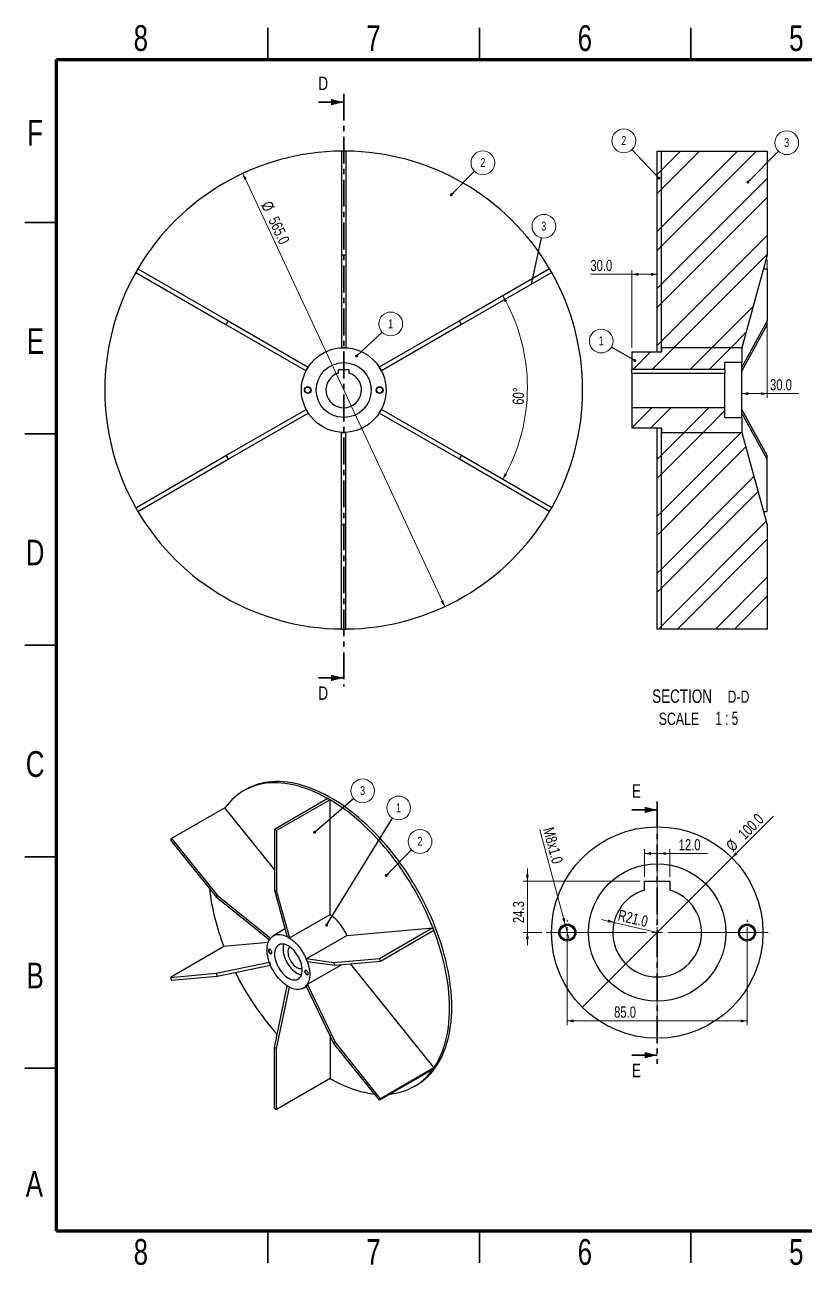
# Paper-space layout 'Sheet4' of a CAD drawing. Header units: millimetres. Extents: x 2 to 418, y 2 to 295.
# Drawn here: x 2.5 to 186.8, y 1.9 to 295.2 of the extents above; entities that cross this region are included whole.
import ezdxf

# ---------------------------------------------------------------- set-up
doc = ezdxf.new("R2010")
doc.units = ezdxf.units.MM
doc.linetypes.add('CENTER', pattern=[10.16, 6.35, -1.27, 1.27, -1.27])
doc.styles.add('SLDTEXTSTYLE0', font='TXT', dxfattribs={"width": 0.75})
doc.styles.add('SLDTEXTSTYLE6', font='TXT', dxfattribs={"width": 0.65})
doc.dimstyles.new('SLDDIMSTYLE1', dxfattribs={"dimtxt": 0.18, "dimasz": 0.7, "dimexe": 0, "dimexo": 0.0625, "dimgap": 0, "dimtad": 0, "dimtih": 1, "dimtoh": 1, "dimdec": 0, "dimrnd": 1e-09, "dimzin": 0, "dimdsep": 46, "dimtxsty": 'Standard', "dimblk1": 'DOT', "dimblk2": 'DOT', "dimsah": 1, "dimcen": 0.09, "dimadec": 0, "dimazin": 0, "dimtfac": 0.7, "dimtdec": 0, "dimtofl": 0, "dimtmove": 0, "dimatfit": 3, "dimldrblk": 'DOT', "dimfxl": 0, "dimfrac": 2, "dimtolj": 1, "dimtzin": 0, "dimarcsym": 0})
doc.dimstyles.new('SLDDIMSTYLE28', dxfattribs={"dimtxt": 2.645833, "dimasz": 1.5, "dimexe": 0, "dimexo": 0.0625, "dimgap": 0.661458, "dimtad": 1, "dimdec": 1, "dimlfac": 5, "dimrnd": 1e-09, "dimzin": 4, "dimdsep": 46, "dimtxsty": 'SLDTEXTSTYLE0', "dimsah": 1, "dimcen": 0.09, "dimadec": 0, "dimazin": 1, "dimtfac": 1, "dimtdec": 1, "dimtofl": 0, "dimtmove": 0, "dimatfit": 3, "dimfxl": 0, "dimfrac": 2, "dimtolj": 1, "dimtzin": 12, "dimarcsym": 0})
doc.dimstyles.new('SLDDIMSTYLE37', dxfattribs={"dimtxt": 2.645833, "dimasz": 1.5, "dimexe": 0, "dimexo": 0.0625, "dimgap": 0.661458, "dimtad": 1, "dimdec": 1, "dimlfac": 5, "dimrnd": 1e-09, "dimzin": 4, "dimdsep": 46, "dimtxsty": 'SLDTEXTSTYLE0', "dimsah": 1, "dimcen": 0, "dimadec": 0, "dimazin": 1, "dimtfac": 1, "dimtdec": 1, "dimtmove": 0, "dimatfit": 3, "dimfxl": 0, "dimfrac": 2, "dimtolj": 1, "dimtzin": 12, "dimarcsym": 0})
doc.dimstyles.new('SLDDIMSTYLE38', dxfattribs={"dimtxt": 2.645833, "dimasz": 1.5, "dimexe": 0, "dimexo": 0.0625, "dimgap": 0.661458, "dimtad": 1, "dimdec": 4, "dimlfac": 5, "dimzin": 12, "dimdsep": 46, "dimtxsty": 'SLDTEXTSTYLE0', "dimsah": 1, "dimcen": 0.09, "dimazin": 3, "dimtfac": 1, "dimtofl": 0, "dimtmove": 0, "dimatfit": 3, "dimfxl": 0, "dimfrac": 2, "dimtolj": 1, "dimtzin": 12, "dimarcsym": 0})
doc.dimstyles.new('SLDDIMSTYLE39', dxfattribs={"dimtxt": 0.18, "dimasz": 1.5, "dimexe": 0, "dimexo": 0.0625, "dimgap": 0, "dimtad": 0, "dimtih": 1, "dimtoh": 1, "dimdec": 0, "dimrnd": 1e-09, "dimzin": 0, "dimdsep": 46, "dimtxsty": 'Standard', "dimsah": 1, "dimcen": 0.09, "dimadec": 0, "dimazin": 0, "dimtfac": 1.5, "dimtdec": 0, "dimtofl": 0, "dimtmove": 0, "dimatfit": 3, "dimfxl": 0, "dimfrac": 2, "dimtolj": 1, "dimtzin": 0, "dimarcsym": 0})
doc.dimstyles.new('SLDDIMSTYLE4', dxfattribs={"dimtxt": 2.645833, "dimasz": 1.5, "dimexe": 0, "dimexo": 0.0625, "dimgap": 0.661458, "dimtad": 1, "dimdec": 1, "dimlfac": 2, "dimrnd": 1e-09, "dimzin": 4, "dimdsep": 46, "dimtxsty": 'SLDTEXTSTYLE0', "dimsah": 1, "dimcen": 0.09, "dimadec": 0, "dimazin": 1, "dimtfac": 1, "dimtdec": 1, "dimtofl": 0, "dimtmove": 0, "dimatfit": 3, "dimfxl": 0, "dimfrac": 2, "dimtolj": 1, "dimtzin": 12, "dimarcsym": 0})
doc.dimstyles.new('SLDDIMSTYLE42', dxfattribs={"dimtxt": 2.645833, "dimasz": 1.5, "dimexe": 0, "dimexo": 0.0625, "dimgap": 0.661458, "dimtad": 1, "dimdec": 1, "dimlfac": 2, "dimrnd": 1e-09, "dimzin": 12, "dimdsep": 46, "dimtxsty": 'SLDTEXTSTYLE0', "dimsah": 1, "dimcen": 0.09, "dimadec": 0, "dimazin": 3, "dimtfac": 1, "dimtdec": 1, "dimtmove": 0, "dimatfit": 0, "dimfxl": 0, "dimfrac": 2, "dimtolj": 1, "dimtzin": 12, "dimarcsym": 0})
doc.dimstyles.new('SLDDIMSTYLE43', dxfattribs={"dimtxt": 2.645833, "dimasz": 1.5, "dimexe": 0, "dimexo": 0.0625, "dimgap": 0.661458, "dimtad": 1, "dimdec": 1, "dimlfac": 2, "dimrnd": 1e-09, "dimzin": 4, "dimdsep": 46, "dimtxsty": 'SLDTEXTSTYLE0', "dimsah": 1, "dimcen": 0, "dimadec": 0, "dimazin": 1, "dimtfac": 1, "dimtdec": 1, "dimtofl": 0, "dimtmove": 0, "dimatfit": 3, "dimfxl": 0, "dimfrac": 2, "dimtolj": 1, "dimtzin": 12, "dimarcsym": 0})
doc.dimstyles.new('SLDDIMSTYLE44', dxfattribs={"dimtxt": 2.645833, "dimasz": 1.5, "dimexe": 0, "dimexo": 0.0625, "dimgap": 0.661458, "dimtad": 1, "dimdec": 1, "dimlfac": 2, "dimrnd": 1e-09, "dimzin": 4, "dimdsep": 46, "dimtxsty": 'SLDTEXTSTYLE0', "dimblk1": 'NONE', "dimsah": 1, "dimcen": 0, "dimadec": 0, "dimazin": 1, "dimtfac": 1, "dimtdec": 1, "dimtmove": 0, "dimatfit": 3, "dimldrblk": 'NONE', "dimfxl": 0, "dimfrac": 2, "dimtolj": 1, "dimtzin": 12, "dimarcsym": 0})
doc.dimstyles.new('SLDDIMSTYLE6', dxfattribs={"dimtxt": 2.645833, "dimasz": 1.5, "dimexe": 0, "dimexo": 0.0625, "dimgap": 0.661458, "dimtad": 1, "dimdec": 1, "dimlfac": 2, "dimrnd": 1e-09, "dimzin": 4, "dimdsep": 46, "dimtxsty": 'SLDTEXTSTYLE0', "dimblk1": 'NONE', "dimsah": 1, "dimcen": 0, "dimadec": 0, "dimazin": 1, "dimtfac": 1, "dimtdec": 1, "dimtmove": 0, "dimatfit": 3, "dimldrblk": 'NONE', "dimfxl": 0, "dimfrac": 2, "dimtolj": 1, "dimtzin": 12, "dimarcsym": 0})

# ---------------------------------------------------------------- blocks, each defined once
blk = doc.blocks.new('_D_127')
at = {"color": 7, "linetype": 'Continuous', "lineweight": 18}
blk.add_line((54.04, 260.06), (101.79, 157.64), dxfattribs=at)
for points in [[(54.04, 260.06), (54.36, 258.55), (54.99, 258.85)], [(101.79, 157.64), (101.48, 159.15), (100.84, 158.85)]]:
    blk.add_solid(points, dxfattribs=at)
at = {"color": 7, "linetype": 'Continuous', "lineweight": 18, "char_height": 2.646, "attachment_point": 1, "rotation": 294.9974, "style": 'SLDTEXTSTYLE0'}
for s, insert in [('%%c', (60.73, 253.78)), ('565.0', (62.42, 250.16))]:
    blk.add_mtext(s, dxfattribs=dict(at, insert=insert))
blk = doc.blocks.new('_D_128')
at = {"color": 7, "linetype": 'Continuous', "lineweight": 18}
blk.add_arc((77.92, 209.43), 43.43, 330, 30, dxfattribs=at)
for points in [[(115.53, 231.14), (115.95, 229.66), (116.56, 230)], [(115.53, 187.71), (116.56, 188.86), (115.95, 189.19)]]:
    blk.add_solid(points, dxfattribs=at)
at = {"color": 7, "linetype": 'Continuous', "lineweight": 18, "insert": (117.82, 205.42), "char_height": 2.646, "attachment_point": 1, "rotation": 88.0743, "style": 'SLDTEXTSTYLE0'}
blk.add_mtext('60°', dxfattribs=at)
blk = doc.blocks.new('SW_NOTE_71')
at = {"color": 0, "linetype": 'Continuous', "lineweight": 0}
blk.add_circle((1.98, 2), 2.81, dxfattribs=at)
at = {"color": 0, "linetype": 'Continuous', "lineweight": 0, "insert": (1.96, 3.12), "char_height": 2.12, "attachment_point": 2, "style": 'SLDTEXTSTYLE0'}
blk.add_mtext('2', dxfattribs=at)
blk = doc.blocks.new('_DOT')
at = {"color": 0, "linetype": 'ByBlock', "lineweight": -2}
blk.add_line((-0.5, 0), (-1, 0), dxfattribs=at)
at = {"color": 0, "linetype": 'ByBlock', "const_width": 0.5}
blk.add_lwpolyline([(-0.25, 0, 1), (0.25, 0, 1)], format="xyb", close=True, dxfattribs=at)
blk = doc.blocks.new('SW_NOTE_72')
at = {"color": 0, "linetype": 'Continuous', "lineweight": 0}
blk.add_circle((2.05, 1.92), 2.81, dxfattribs=at)
at = {"color": 0, "linetype": 'Continuous', "lineweight": 0, "insert": (2.03, 3.04), "char_height": 2.12, "attachment_point": 2, "style": 'SLDTEXTSTYLE0'}
blk.add_mtext('1', dxfattribs=at)
blk = doc.blocks.new('SW_NOTE_73')
at = {"color": 0, "linetype": 'Continuous', "lineweight": 0}
blk.add_circle((0.6, 2.75), 2.81, dxfattribs=at)
at = {"color": 0, "linetype": 'Continuous', "lineweight": 0, "insert": (0.58, 3.86), "char_height": 2.12, "attachment_point": 2, "style": 'SLDTEXTSTYLE0'}
blk.add_mtext('3', dxfattribs=at)
blk = doc.blocks.new('_D_129')
at = {"color": 7, "linetype": 'Continuous', "lineweight": 18}
for p, q in [((146.06, 236.21), (136.25, 236.21)), ((146.06, 218.85), (146.06, 237.21)), ((146.06, 236.21), (152.06, 236.21))]:
    blk.add_line(p, q, dxfattribs=at)
for points in [[(146.06, 236.21), (147.56, 235.86), (147.56, 236.56)], [(152.06, 236.21), (150.56, 236.56), (150.56, 235.86)]]:
    blk.add_solid(points, dxfattribs=at)
at = {"color": 7, "linetype": 'Continuous', "lineweight": 18, "insert": (136.25, 239.62), "char_height": 2.646, "attachment_point": 1, "style": 'SLDTEXTSTYLE0'}
blk.add_mtext('30.0', dxfattribs=at)
blk = doc.blocks.new('_D_130')
at = {"color": 7, "linetype": 'Continuous', "lineweight": 18}
for p, q in [((178.06, 239.72), (178.06, 207)), ((172.06, 208), (178.06, 208)), ((178.06, 208), (185.57, 208))]:
    blk.add_line(p, q, dxfattribs=at)
for points in [[(172.06, 208), (173.56, 207.65), (173.56, 208.35)], [(178.06, 208), (176.56, 208.35), (176.56, 207.65)]]:
    blk.add_solid(points, dxfattribs=at)
at = {"color": 7, "linetype": 'Continuous', "lineweight": 18, "insert": (178.73, 211.42), "char_height": 2.646, "attachment_point": 1, "style": 'SLDTEXTSTYLE0'}
blk.add_mtext('30.0', dxfattribs=at)
blk = doc.blocks.new('SW_NOTE_74')
at = {"color": 0, "linetype": 'Continuous', "lineweight": 0, "attachment_point": 2}
for s, insert, char_height, style in [('SECTION', (8.68, 4.09), 3.175, 'SLDTEXTSTYLE0'), ('D-D', (22.02, 3.83), 2.91, 'SLDTEXTSTYLE0'), ('SCALE', (7.94, -1.4), 2.91, 'SLDTEXTSTYLE0'), ('1 : 5', (19.26, -1.14), 3.175, 'SLDTEXTSTYLE6')]:
    blk.add_mtext(s, dxfattribs=dict(at, insert=insert, char_height=char_height, style=style))
blk = doc.blocks.new('SW_NOTE_75')
at = {"color": 0, "linetype": 'Continuous', "lineweight": 0}
blk.add_circle((1.97, 2), 2.81, dxfattribs=at)
at = {"color": 0, "linetype": 'Continuous', "lineweight": 0, "insert": (1.95, 3.12), "char_height": 2.12, "attachment_point": 2, "style": 'SLDTEXTSTYLE0'}
blk.add_mtext('3', dxfattribs=at)
blk = doc.blocks.new('SW_NOTE_76')
at = {"color": 0, "linetype": 'Continuous', "lineweight": 0}
blk.add_circle((-2.43, 1.42), 2.81, dxfattribs=at)
at = {"color": 0, "linetype": 'Continuous', "lineweight": 0, "insert": (-2.45, 2.53), "char_height": 2.12, "attachment_point": 2, "style": 'SLDTEXTSTYLE0'}
blk.add_mtext('1', dxfattribs=at)
blk = doc.blocks.new('SW_NOTE_77')
at = {"color": 0, "linetype": 'Continuous', "lineweight": 0}
blk.add_circle((-1.92, 2.05), 2.81, dxfattribs=at)
at = {"color": 0, "linetype": 'Continuous', "lineweight": 0, "insert": (-1.94, 3.17), "char_height": 2.12, "attachment_point": 2, "style": 'SLDTEXTSTYLE0'}
blk.add_mtext('2', dxfattribs=at)
blk = doc.blocks.new('SW_NOTE_78')
at = {"color": 0, "linetype": 'Continuous', "lineweight": 0}
blk.add_circle((1.98, 2), 2.81, dxfattribs=at)
at = {"color": 0, "linetype": 'Continuous', "lineweight": 0, "insert": (1.96, 3.11), "char_height": 2.12, "attachment_point": 2, "style": 'SLDTEXTSTYLE0'}
blk.add_mtext('2', dxfattribs=at)
blk = doc.blocks.new('SW_NOTE_79')
at = {"color": 0, "linetype": 'Continuous', "lineweight": 0}
blk.add_circle((2.13, 1.83), 2.81, dxfattribs=at)
at = {"color": 0, "linetype": 'Continuous', "lineweight": 0, "insert": (2.11, 2.95), "char_height": 2.12, "attachment_point": 2, "style": 'SLDTEXTSTYLE0'}
blk.add_mtext('3', dxfattribs=at)
blk = doc.blocks.new('SW_NOTE_80')
at = {"color": 0, "linetype": 'Continuous', "lineweight": 0}
blk.add_circle((1.47, 2.39), 2.81, dxfattribs=at)
at = {"color": 0, "linetype": 'Continuous', "lineweight": 0, "insert": (1.45, 3.51), "char_height": 2.12, "attachment_point": 2, "style": 'SLDTEXTSTYLE0'}
blk.add_mtext('1', dxfattribs=at)
blk = doc.blocks.new('_D_139')
at = {"color": 7, "linetype": 'Continuous', "lineweight": 18}
for p, q in [((121.34, 92.73), (121.34, 95.73)), ((148.04, 92.73), (120.34, 92.73)), ((121.34, 92.73), (121.34, 80.58)), ((124.79, 80.58), (120.34, 80.58)), ((121.34, 80.58), (121.34, 77.58))]:
    blk.add_line(p, q, dxfattribs=at)
for points in [[(121.34, 92.73), (121.69, 94.23), (120.99, 94.23)], [(121.34, 80.58), (120.99, 79.08), (121.69, 79.08)]]:
    blk.add_solid(points, dxfattribs=at)
at = {"color": 7, "linetype": 'Continuous', "lineweight": 18, "insert": (117.93, 82.82), "char_height": 2.646, "attachment_point": 1, "rotation": 90, "style": 'SLDTEXTSTYLE0'}
blk.add_mtext('24.3', dxfattribs=at)
blk = doc.blocks.new('_D_140')
at = {"color": 7, "linetype": 'Continuous', "lineweight": 18}
for p, q in [((149.04, 93.73), (149.04, 100.26)), ((155.04, 93.73), (155.04, 100.26)), ((149.04, 99.26), (155.04, 99.26)), ((155.04, 99.26), (163.96, 99.26))]:
    blk.add_line(p, q, dxfattribs=at)
for points in [[(149.04, 99.26), (150.54, 98.91), (150.54, 99.61)], [(155.04, 99.26), (153.54, 99.61), (153.54, 98.91)]]:
    blk.add_solid(points, dxfattribs=at)
at = {"color": 7, "linetype": 'Continuous', "lineweight": 18, "insert": (157.12, 102.67), "char_height": 2.646, "attachment_point": 1, "style": 'SLDTEXTSTYLE0'}
blk.add_mtext('12.0', dxfattribs=at)
blk = doc.blocks.new('_D_141')
at = {"color": 7, "linetype": 'Continuous', "lineweight": 18}
for q in [(179.53, 108.06), (134.37, 62.9)]:
    blk.add_line((169.72, 98.25), q, dxfattribs=at)
blk.add_solid([(169.72, 98.25), (171.03, 99.07), (170.53, 99.56)], dxfattribs=at)
at = {"color": 7, "linetype": 'Continuous', "lineweight": 18, "char_height": 2.646, "attachment_point": 1, "rotation": 45, "style": 'SLDTEXTSTYLE0'}
for s, insert in [('100.0', (170.9, 104.25)), ('%%c', (168.07, 101.42))]:
    blk.add_mtext(s, dxfattribs=dict(at, insert=insert))
blk = doc.blocks.new('_NONE')
blk = doc.blocks.new('_D_142')
at = {"color": 7, "linetype": 'Continuous', "lineweight": 18}
for q in [(138.9, 83.68), (152.04, 80.58)]:
    blk.add_line((141.82, 82.99), q, dxfattribs=at)
blk.add_solid([(141.82, 82.99), (140.44, 83.67), (140.28, 82.99)], dxfattribs=at)
at = {"color": 7, "linetype": 'Continuous', "lineweight": 18, "insert": (143.18, 86.04), "char_height": 2.646, "attachment_point": 1, "rotation": 346.7097, "style": 'SLDTEXTSTYLE0'}
blk.add_mtext('R21.0', dxfattribs=at)
blk = doc.blocks.new('_D_143')
at = {"color": 7, "linetype": 'Continuous', "lineweight": 18}
for p, q in [((130.79, 79.58), (130.79, 58.69)), ((173.29, 79.58), (173.29, 58.69)), ((173.29, 59.69), (130.79, 59.69))]:
    blk.add_line(p, q, dxfattribs=at)
for points in [[(130.79, 59.69), (132.29, 59.34), (132.29, 60.04)], [(173.29, 59.69), (171.79, 60.04), (171.79, 59.34)]]:
    blk.add_solid(points, dxfattribs=at)
at = {"color": 7, "linetype": 'Continuous', "lineweight": 18, "insert": (141.86, 63.1), "char_height": 2.646, "attachment_point": 1, "style": 'SLDTEXTSTYLE0'}
blk.add_mtext('85.0', dxfattribs=at)
blk = doc.blocks.new('_D_144')
at = {"color": 7, "linetype": 'Continuous', "lineweight": 18}
for q in [(124.29, 104.84), (131.31, 78.64)]:
    blk.add_line((130.28, 82.51), q, dxfattribs=at)
blk.add_solid([(130.28, 82.51), (130.23, 84.05), (129.55, 83.87)], dxfattribs=at)
at = {"color": 7, "linetype": 'Continuous', "lineweight": 18, "insert": (127.57, 105.72), "char_height": 2.646, "attachment_point": 1, "rotation": 285, "style": 'SLDTEXTSTYLE0'}
blk.add_mtext('M8x1.0', dxfattribs=at)
blk = doc.blocks.new('SW_CENTERMARKSYMBOL_28')
at = {"color": 0, "linetype": 'Continuous', "lineweight": 0}
for p, q in [((0, 2.5), (0, 26.25)), ((-2.5, 0), (-26.25, 0)), ((0, 0), (-1.25, 0)), ((0, 0), (0, 1.25)), ((0, 0), (0, -1.25)), ((0, 0), (1.25, 0)), ((2.5, 0), (26.25, 0)), ((0, -2.5), (0, -26.25))]:
    blk.add_line(p, q, dxfattribs=at)
blk = doc.blocks.new('SW_CENTERMARKSYMBOL_29')
at = {"color": 0, "linetype": 'Continuous', "lineweight": 0}
for p, q in [((0, 2.5), (0, 3)), ((-2.5, 0), (-3, 0)), ((0, 0), (-1.25, 0)), ((0, 0), (0, 1.25)), ((0, 0), (0, -1.25)), ((0, 0), (1.25, 0)), ((2.5, 0), (3, 0)), ((0, -2.5), (0, -3))]:
    blk.add_line(p, q, dxfattribs=at)
blk = doc.blocks.new('SW_CENTERMARKSYMBOL_30')
at = {"color": 0, "linetype": 'Continuous', "lineweight": 0}
for p, q in [((0, 2.5), (0, 3)), ((-2.5, 0), (-3, 0)), ((0, 0), (-1.25, 0)), ((0, 0), (0, 1.25)), ((0, 0), (0, -1.25)), ((0, 0), (1.25, 0)), ((2.5, 0), (3, 0)), ((0, -2.5), (0, -3))]:
    blk.add_line(p, q, dxfattribs=at)

psp = doc.layouts.new('Sheet4')

# ---------------------------------------------------------------- hatches: boundary and pattern name
at = {"linetype": 'Continuous', "lineweight": 18}
h = psp.add_hatch(dxfattribs=at)
h.set_pattern_fill('ANSI32', angle=3e-322, style=0)
h.paths.add_polyline_path([(153.058229, 265.349855), (152.058229, 265.349855), (152.058229, 217.849855), (153.058229, 217.849855)], flags=0)
h = psp.add_hatch(dxfattribs=at)
h.set_pattern_fill('ANSI32', angle=3e-322, style=0)
h.paths.add_polyline_path([(153.058229, 218.849855), (172.058229, 218.849855), (178.058229, 240.719295), (178.058229, 265.349855), (153.058229, 265.349855)], flags=0)
h = psp.add_hatch(dxfattribs=at)
h.set_pattern_fill('ANSI32', angle=3e-322, style=0)
h.paths.add_polyline_path([(153.058229, 217.849855), (146.058229, 217.849855), (146.058229, 213.709855), (168.058229, 213.709855), (168.058229, 215.349855), (172.058229, 215.349855), (172.058229, 218.849855), (153.058229, 218.849855)], flags=0)
h = psp.add_hatch(dxfattribs=at)
h.set_pattern_fill('ANSI32', angle=3e-322, style=0)
h.paths.add_polyline_path([(168.058229, 204.649855), (146.058229, 204.649855), (146.058229, 199.849855), (153.058229, 199.849855), (153.058229, 198.849855), (172.058229, 198.849855), (172.058229, 202.349855), (168.058229, 202.349855)], flags=0)
h = psp.add_hatch(dxfattribs=at)
h.set_pattern_fill('ANSI32', angle=3e-322, style=0)
h.paths.add_polyline_path([(152.058229, 152.349855), (153.058229, 152.349855), (153.058229, 199.849855), (152.058229, 199.849855)], flags=0)
h = psp.add_hatch(dxfattribs=at)
h.set_pattern_fill('ANSI32', angle=3e-322, style=0)
h.paths.add_polyline_path([(172.058229, 198.849855), (153.058229, 198.849855), (153.058229, 152.349855), (178.058229, 152.349855), (178.058229, 176.980415)], flags=0)

# ---------------------------------------------------------------- linework, layer by layer
at = {"color": 7, "linetype": 'Continuous', "lineweight": 35}
for p, q in [((60, 287), (60, 294.5)), ((110, 287), (110, 294.5)), ((160, 287), (160, 294.5)), ((71.917388, 276.909855), (77.917388, 276.909855)), ((10, 248.5), (2.5, 248.5)), ((10, 198.5), (2.5, 198.5)), ((2.5, 148.5), (10, 148.5)), ((10, 148.5), (2.5, 148.5)), ((71.917388, 140.789855), (77.917388, 140.789855)), ((146.04285, 109.575298), (152.04285, 109.575298)), ((10, 98.5), (2.5, 98.5)), ((146.04285, 51.575298), (152.04285, 51.575298)), ((10, 48.5), (2.5, 48.5)), ((60, 10), (60, 2.5)), ((110, 10), (110, 2.5)), ((160, 10), (160, 2.5))]:
    psp.add_line(p, q, dxfattribs=at)
at = {"color": 7, "linetype": 'Continuous', "lineweight": 70}
for p, q in [((10, 10), (10, 287)), ((10, 287), (410, 287)), ((410, 10), (10, 10))]:
    psp.add_line(p, q, dxfattribs=at)
at = {"color": 7, "linetype": 'CENTER', "lineweight": 35}
for p, q in [((77.917388, 278.909855), (77.917388, 138.789855)), ((152.04285, 111.575298), (152.04285, 49.575298))]:
    psp.add_line(p, q, dxfattribs=at)
at = {"color": 7, "linetype": 'Continuous', "lineweight": 25}
for p, q in [((78.417388, 265.349858), (77.417388, 265.349858)), ((77.417388, 265.349858), (77.417388, 240.719297)), ((78.417388, 265.349858), (78.417388, 240.719297)), ((152.058229, 265.349858), (153.058229, 265.349858)), ((152.058229, 217.849856), (152.058229, 265.349858)), ((153.058229, 218.849855), (153.058229, 265.349858)), ((153.058229, 265.349858), (178.058229, 265.349858)), ((153.058229, 217.849856), (153.058229, 265.349858)), ((178.058229, 265.349858), (178.058229, 240.719297)), ((78.417388, 240.719297), (77.417388, 240.719297)), ((77.417388, 240.719297), (77.417388, 218.849855)), ((78.417388, 240.719297), (78.417388, 218.849855)), ((178.058229, 240.719297), (172.058229, 218.849855)), ((29.236954, 237.532868), (28.736955, 236.666842)), ((28.736955, 236.666842), (50.067642, 224.351563)), ((29.236954, 237.532868), (50.567645, 225.217587)), ((126.597825, 237.532868), (105.267133, 225.217587)), ((127.097824, 236.666842), (105.767133, 224.351563)), ((127.097824, 236.666842), (126.597825, 237.532868)), ((177.184015, 237.532868), (178.058229, 237.532868)), ((178.058229, 237.532868), (178.058229, 225.217587)), ((50.567645, 225.217587), (50.067642, 224.351563)), ((50.067642, 224.351563), (69.007134, 213.416842)), ((50.567645, 225.217587), (69.507134, 214.282868)), ((105.267133, 225.217587), (86.327642, 214.282868)), ((105.767133, 224.351563), (86.827642, 213.416842)), ((105.767133, 224.351563), (105.267133, 225.217587)), ((178.058229, 225.217587), (172.058229, 214.282868)), ((178.058229, 224.351563), (172.058229, 213.416842)), ((178.058229, 224.351563), (178.058229, 225.217587)), ((78.417388, 218.849855), (77.417388, 218.849855)), ((146.058229, 217.849856), (146.058229, 213.709856)), ((146.058229, 217.849856), (153.058229, 217.849856)), ((152.058229, 217.849856), (153.058229, 217.849856)), ((172.058229, 218.849855), (153.058229, 218.849855)), ((153.058229, 218.849855), (153.058229, 217.849856)), ((172.058229, 218.849855), (172.058229, 215.349855)), ((69.507134, 214.282868), (69.007134, 213.416842)), ((86.827642, 213.416842), (86.327642, 214.282868)), ((172.058229, 215.349855), (168.058229, 215.349855)), ((168.058229, 213.709856), (168.058229, 215.349855)), ((172.058229, 202.349855), (172.058229, 215.349855)), ((76.717389, 213.709856), (79.117387, 213.709856)), ((76.717389, 212.874778), (76.717389, 213.709856)), ((79.117387, 213.709856), (79.117387, 212.874778)), ((168.058229, 213.709856), (146.058229, 213.709856)), ((146.058229, 212.874778), (146.058229, 213.709856)), ((146.058229, 212.874778), (168.058229, 212.874778)), ((146.058229, 212.874778), (146.058229, 204.649855)), ((168.058229, 213.709856), (168.058229, 212.874778)), ((168.058229, 204.649855), (168.058229, 212.874778)), ((50.067642, 193.348148), (69.007134, 204.282868)), ((50.567645, 192.482123), (69.507134, 203.416843)), ((69.007134, 204.282868), (69.507134, 203.416843)), ((86.327642, 203.416843), (86.827642, 204.282868)), ((105.267133, 192.482123), (86.327642, 203.416843)), ((105.767133, 193.348148), (86.827642, 204.282868)), ((146.058229, 204.649855), (146.058229, 199.849855)), ((168.058229, 204.649855), (146.058229, 204.649855)), ((168.058229, 202.349855), (168.058229, 204.649855)), ((178.058229, 193.348148), (172.058229, 204.282868)), ((178.058229, 192.482123), (172.058229, 203.416843)), ((153.058229, 199.849855), (146.058229, 199.849855)), ((153.058229, 199.849855), (152.058229, 199.849855)), ((152.058229, 152.349856), (152.058229, 199.849855)), ((153.058229, 152.349856), (153.058229, 199.849855)), ((153.058229, 199.849855), (153.058229, 198.849855)), ((168.058229, 202.349855), (172.058229, 202.349855)), ((172.058229, 202.349855), (172.058229, 198.849855)), ((77.417388, 198.849855), (78.417388, 198.849855)), ((77.417388, 176.980416), (77.417388, 198.849855)), ((78.417388, 176.980416), (78.417388, 198.849855)), ((153.058229, 152.349856), (153.058229, 198.849855)), ((153.058229, 198.849855), (172.058229, 198.849855)), ((172.058229, 198.849855), (178.058229, 176.980416)), ((28.736955, 181.032868), (50.067642, 193.348148)), ((29.236954, 180.166843), (50.567645, 192.482123)), ((50.067642, 193.348148), (50.567645, 192.482123)), ((105.267133, 192.482123), (105.767133, 193.348148)), ((126.597825, 180.166843), (105.267133, 192.482123)), ((127.097824, 181.032868), (105.767133, 193.348148)), ((178.058229, 192.482123), (178.058229, 193.348148)), ((178.058229, 180.166843), (178.058229, 192.482123)), ((28.736955, 181.032868), (29.236954, 180.166843)), ((126.597825, 180.166843), (127.097824, 181.032868)), ((177.184015, 180.166843), (178.058229, 180.166843)), ((77.417388, 176.980416), (78.417388, 176.980416)), ((77.417388, 152.349856), (77.417388, 176.980416)), ((78.417388, 152.349856), (78.417388, 176.980416)), ((178.058229, 176.980416), (178.058229, 152.349856)), ((77.417388, 152.349856), (78.417388, 152.349856)), ((153.058229, 152.349856), (152.058229, 152.349856)), ((178.058229, 152.349856), (153.058229, 152.349856)), ((54.750267, 114.396264), (54.245191, 114.10469)), ((74.169585, 112.252475), (61.542678, 104.963117)), ((74.674661, 111.960901), (62.047754, 104.671543)), ((74.674661, 111.960901), (74.169585, 112.252475)), ((74.674661, 84.840079), (74.674661, 111.960901)), ((49.834791, 110.076576), (37.207884, 102.787218)), ((61.542679, 95.512075), (49.834791, 110.076576)), ((37.207884, 102.787218), (36.955346, 102.427901)), ((37.207884, 102.787218), (47.98151, 89.384929)), ((62.047754, 104.671543), (61.542678, 104.963117)), ((61.542678, 104.963117), (61.542678, 90.597504)), ((62.047754, 104.671543), (62.047754, 90.30593)), ((36.955346, 102.427901), (47.728971, 89.025614)), ((149.04285, 92.725298), (155.04285, 92.725298)), ((149.04285, 90.637604), (149.04285, 92.725298)), ((155.04285, 92.725298), (155.04285, 90.637604)), ((47.98151, 89.384929), (47.728971, 89.025614)), ((47.728971, 89.025614), (60.325316, 78.875187)), ((47.98151, 89.384929), (60.577854, 79.234503)), ((62.047754, 90.30593), (61.542678, 90.597504)), ((61.542678, 90.597504), (64.573136, 79.591741)), ((62.047754, 90.30593), (65.078212, 79.300167)), ((65.078212, 79.300167), (74.674661, 84.840079)), ((60.577854, 79.234503), (60.325316, 78.875187)), ((60.577854, 79.234503), (60.599361, 79.246919)), ((64.068591, 81.424104), (61.254535, 79.799584)), ((65.078212, 79.300167), (64.573136, 79.591741)), ((69.073494, 74.330075), (78.669943, 79.869987)), ((78.669943, 79.869987), (99.009457, 81.688646)), ((99.009457, 81.688646), (86.38255, 74.399288)), ((99.261995, 81.037755), (86.635088, 73.748397)), ((99.261995, 81.037755), (99.009457, 81.688646)), ((49.582253, 77.269109), (36.955346, 69.979751)), ((60.026893, 78.203018), (49.582253, 77.269109)), ((60.325316, 78.875187), (60.339947, 78.883633)), ((47.728971, 70.943076), (60.325316, 73.547856)), ((60.325316, 73.547856), (60.330004, 73.550562)), ((60.325316, 73.547856), (60.577854, 72.896965)), ((75.608923, 73.435963), (69.073494, 74.330075)), ((69.326032, 73.679184), (69.073494, 74.330075)), ((75.861462, 72.785073), (69.326032, 73.679184)), ((86.38255, 74.399288), (75.608923, 73.435963)), ((75.861462, 72.785073), (75.608923, 73.435963)), ((86.635088, 73.748397), (75.861462, 72.785073)), ((86.635088, 73.748397), (86.38255, 74.399288)), ((36.955346, 69.979751), (47.728971, 70.943076)), ((47.728971, 70.943076), (47.98151, 70.292185)), ((47.98151, 70.292185), (60.577854, 72.896965)), ((60.577854, 72.896965), (60.582418, 72.8996)), ((69.326032, 68.351853), (77.215086, 72.906107)), ((79.547191, 73.114633), (99.261995, 48.589605)), ((36.955346, 69.979751), (37.207884, 69.32886)), ((37.207884, 69.32886), (47.98151, 70.292185)), ((61.542678, 53.42222), (64.573136, 67.926873)), ((62.047754, 53.130646), (65.078212, 67.635299)), ((64.573136, 67.926873), (64.579156, 67.930348)), ((64.573136, 67.926873), (65.078212, 67.635299)), ((65.078212, 67.635299), (65.084868, 67.639141)), ((68.396813, 67.427457), (69.138931, 67.855872)), ((69.073494, 67.992537), (69.326032, 68.351853)), ((75.608923, 54.343218), (69.073494, 67.992537)), ((75.861462, 54.702534), (69.326032, 68.351853)), ((74.674661, 56.294435), (74.674661, 46.054391)), ((61.542678, 53.42222), (62.047754, 53.130646)), ((61.542678, 39.056607), (61.542678, 53.42222)), ((62.047754, 38.765033), (62.047754, 53.130646)), ((75.608923, 54.343218), (75.861462, 54.702534)), ((86.38255, 40.94093), (75.608923, 54.343218)), ((86.635088, 41.300247), (75.861462, 54.702534)), ((99.009457, 48.230288), (86.38255, 40.94093)), ((99.261995, 48.589605), (86.635088, 41.300247)), ((99.009457, 48.230288), (99.261995, 48.589605)), ((74.674661, 46.054391), (62.047754, 38.765033)), ((94.599055, 44.202176), (95.104131, 44.49375)), ((86.38255, 40.94093), (86.635088, 41.300247)), ((61.542678, 39.056607), (62.047754, 38.765033))]:
    psp.add_line(p, q, dxfattribs=at)
at = {"color": 7, "linetype": 'Continuous', "lineweight": 25, "flags": 128}
for points in [[(102.958932, 62.679483), (102.941156, 63.852714), (102.887849, 65.045007), (102.799075, 66.254879), (102.674949, 67.480819), (102.515623, 68.721303), (102.321296, 69.974784), (102.09221, 71.2397), (101.82865, 72.514475), (101.530945, 73.797523), (101.199466, 75.087242), (100.834626, 76.382027), (100.436879, 77.680267), (100.00672, 78.980341), (99.544689, 80.28063), (99.051355, 81.579516), (98.527337, 82.875377), (97.973287, 84.166603), (97.389896, 85.451584), (96.777889, 86.728717), (96.13803, 87.996412), (95.471115, 89.253091), (94.777976, 90.497185), (94.059476, 91.727148), (93.316511, 92.941443), (92.550006, 94.138563), (91.760915, 95.317013), (90.950222, 96.475322), (90.118938, 97.612054), (89.268097, 98.725788), (88.39876, 99.815136), (87.51201, 100.878741), (86.608951, 101.915282), (85.69071, 102.923464), (84.758429, 103.902028), (83.81327, 104.849762), (82.856411, 105.765481), (81.889044, 106.648045), (80.912374, 107.496353), (79.927618, 108.309349), (78.936003, 109.086021), (77.938764, 109.825401), (76.937143, 110.526568), (75.93239, 111.188646), (74.925755, 111.810813), (73.918492, 112.392294), (72.911857, 112.932362), (71.907103, 113.430348), (70.905483, 113.885628), (69.908244, 114.297635), (68.916629, 114.665858), (67.931873, 114.989836), (66.955202, 115.269168), (65.987836, 115.503502), (65.030977, 115.692548), (64.085818, 115.836072), (63.153537, 115.933897), (62.235296, 115.985894), (61.332236, 115.992002), (60.445486, 115.952218), (59.57615, 115.866584), (58.725308, 115.735211), (57.894024, 115.558259), (57.083333, 115.335955), (56.294241, 115.06857), (55.527735, 114.756439), (54.78477, 114.399953), (54.066269, 113.999554), (53.373131, 113.55574), (52.706217, 113.069064), (52.066359, 112.540134), (51.45435, 111.96961), (50.870959, 111.358198), (50.316909, 110.706665), (49.835758, 110.075373)], [(103.464009, 62.971057), (103.446232, 64.144288), (103.392925, 65.336581), (103.304152, 66.546453), (103.180025, 67.772394), (103.020699, 69.012877), (102.826372, 70.266358), (102.597286, 71.531274), (102.333727, 72.806049), (102.036021, 74.089097), (101.704542, 75.378816), (101.339702, 76.673602), (100.941955, 77.971841), (100.511797, 79.271915), (100.049765, 80.572204), (99.556431, 81.87109), (99.032414, 83.166952), (98.478363, 84.458178), (97.894972, 85.743158), (97.282966, 87.020291), (96.643107, 88.287987), (95.976191, 89.544665), (95.283053, 90.788759), (94.564553, 92.018722), (93.821587, 93.233017), (93.055082, 94.430137), (92.265991, 95.608587), (91.455299, 96.766896), (90.624014, 97.903628), (89.773174, 99.017362), (88.903837, 100.106711), (88.017086, 101.170315), (87.114028, 102.206856), (86.195786, 103.215038), (85.263505, 104.193602), (84.318346, 105.141336), (83.361487, 106.057055), (82.39412, 106.939619), (81.41745, 107.787927), (80.432694, 108.600924), (79.441079, 109.377596), (78.44384, 110.116976), (77.442219, 110.818142), (76.437466, 111.48022), (75.430831, 112.102388), (74.423568, 112.683868), (73.416933, 113.223937), (72.41218, 113.721922), (71.41056, 114.177202), (70.41332, 114.58921), (69.421706, 114.957432), (68.436949, 115.281411), (67.460279, 115.560743), (66.492912, 115.795076), (65.536054, 115.984122), (64.590894, 116.127646), (63.658613, 116.225471), (62.740372, 116.277468), (61.837313, 116.283577), (60.950562, 116.243792), (60.081226, 116.158158), (59.230384, 116.026785), (58.399101, 115.849833), (57.588409, 115.62753), (56.799318, 115.360145), (56.032811, 115.048013), (55.289846, 114.691527), (54.750267, 114.396264)], [(78.665379, 79.867353), (78.629011, 79.952468), (78.380373, 80.491187), (78.103971, 81.020523), (77.801744, 81.536762), (77.47581, 82.036285), (77.128457, 82.515586), (76.762122, 82.971304), (76.379372, 83.400243), (75.982895, 83.799393), (75.575469, 84.165955), (75.159954, 84.497357), (74.739263, 84.791277), (74.668641, 84.836604)], [(59.774912, 76.529263), (59.792625, 77.007083), (59.845642, 77.4611), (59.93359, 77.888128), (60.055853, 78.285172), (60.211573, 78.649449), (60.399657, 78.978402), (60.618786, 79.269725), (60.867424, 79.521373), (61.143826, 79.731582), (61.446054, 79.898877), (61.771987, 80.022085), (62.119341, 80.100341), (62.485677, 80.133096), (62.868425, 80.120123), (63.264903, 80.061509), (63.672328, 79.957668), (64.087843, 79.809327), (64.508534, 79.617527), (64.931449, 79.383612), (65.353623, 79.109225), (65.772093, 78.79629), (66.183924, 78.447001), (66.586228, 78.06381), (66.976185, 77.649401), (67.351055, 77.206685), (67.708213, 76.738765), (68.045151, 76.248924), (68.359507, 75.740597), (68.649077, 75.217349), (68.911827, 74.682853), (69.145916, 74.140856), (69.349702, 73.59516), (69.521755, 73.049593), (69.660868, 72.507981), (69.766066, 71.974124), (69.83661, 71.451766), (69.872007, 70.944571), (69.872007, 70.456097), (69.83661, 69.989771), (69.766066, 69.548862), (69.660868, 69.136463), (69.521755, 68.755468), (69.349702, 68.408549), (69.145916, 68.098139), (68.911827, 67.826416), (68.649077, 67.595284), (68.359507, 67.406367), (68.045151, 67.260988), (67.708213, 67.160167), (67.351055, 67.104612), (66.976185, 67.094712), (66.586228, 67.130538), (66.183924, 67.211837), (65.772093, 67.338038), (65.353623, 67.508258), (64.931449, 67.721302), (64.508534, 67.975676), (64.087843, 68.269595), (63.672328, 68.600998), (63.264903, 68.96756), (62.868425, 69.36671), (62.485677, 69.795648), (62.119341, 70.251366), (61.771987, 70.730668), (61.446054, 71.23019), (61.143826, 71.74643), (60.867424, 72.275765), (60.618786, 72.814485), (60.399657, 73.358809), (60.211573, 73.90492), (60.055853, 74.448986), (59.93359, 74.987193), (59.845642, 75.515764), (59.792625, 76.030992), (59.774912, 76.529263)], [(60.939113, 75.857184), (60.921049, 76.006003), (60.868463, 76.162454), (60.786028, 76.312637), (60.681069, 76.443205), (60.56291, 76.542559), (60.442051, 76.601871), (60.329233, 76.615869), (60.234476, 76.583311), (60.166204, 76.507088), (60.130481, 76.393975), (60.130481, 76.254021), (60.166204, 76.099662), (60.234476, 75.944614), (60.329233, 75.802652), (60.442051, 75.686392), (60.56291, 75.606163), (60.681069, 75.569095), (60.786028, 75.57848), (60.868463, 75.633485), (60.921049, 75.729222), (60.939113, 75.857184)], [(60.560031, 76.544459), (60.556362, 76.546248), (60.443538, 76.578387), (60.346104, 76.561126), (60.274618, 76.496334), (60.236828, 76.391034), (60.236828, 76.256636), (60.274618, 76.107704), (60.346104, 75.960377), (60.443538, 75.830621), (60.556362, 75.732496), (60.672351, 75.676636), (60.778934, 75.669094), (60.864561, 75.710687), (60.919956, 75.796909), (60.938186, 75.889405)], [(68.10867, 71.718287), (68.090685, 72.124945), (68.036928, 72.547913), (67.947989, 72.982555), (67.82484, 73.424111), (67.668832, 73.867741), (67.481674, 74.308587), (67.265415, 74.741817), (67.022427, 75.162685), (66.755371, 75.56658), (66.467172, 75.949078), (66.160989, 76.305986), (65.840176, 76.633395), (65.508248, 76.927717), (65.16884, 77.185729), (64.825674, 77.404602), (64.482508, 77.58194), (64.143101, 77.715799), (63.811172, 77.804713), (63.49036, 77.847707), (63.184176, 77.844311), (62.895978, 77.794561), (62.628922, 77.699001), (62.385933, 77.558682), (62.169674, 77.375138), (61.982517, 77.150381), (61.826509, 76.886873), (61.70336, 76.587502), (61.61442, 76.255548), (61.560663, 75.894647), (61.542678, 75.508753), (61.560663, 75.102095), (61.61442, 74.679127), (61.70336, 74.244485), (61.826509, 73.802929), (61.982517, 73.359299), (62.169674, 72.918454), (62.385933, 72.485224), (62.628922, 72.064355), (62.895978, 71.66046), (63.184176, 71.277963), (63.49036, 70.921055), (63.811172, 70.593646), (64.143101, 70.299323), (64.482508, 70.041312), (64.825674, 69.822438), (65.16884, 69.6451), (65.508248, 69.511241), (65.840176, 69.422327), (66.160989, 69.379333), (66.467172, 69.38273), (66.755371, 69.43248), (67.022427, 69.528038), (67.265415, 69.668358), (67.481674, 69.851902), (67.668832, 70.076659), (67.82484, 70.340166), (67.947989, 70.639538), (68.036928, 70.971492), (68.090685, 71.332394), (68.10867, 71.718287)], [(63.745832, 77.817038), (63.723665, 77.7538), (63.634725, 77.421845), (63.580968, 77.060944), (63.562983, 76.675051), (63.580968, 76.268392), (63.634725, 75.845424), (63.723665, 75.410782), (63.846814, 74.969227), (64.002822, 74.525596), (64.18998, 74.084751), (64.406238, 73.651521), (64.649227, 73.230652), (64.916283, 72.826757), (65.204481, 72.44426), (65.510665, 72.087352), (65.831477, 71.759943), (66.163406, 71.465621), (66.502813, 71.207609), (66.845979, 70.988735), (67.189146, 70.811397), (67.528553, 70.677538), (67.860481, 70.588624), (67.925821, 70.576299)], [(65.131172, 77.211793), (64.987681, 77.034025), (64.87102, 76.814067), (64.787499, 76.559975), (64.738521, 76.27601), (64.724905, 75.96694), (64.746882, 75.637949), (64.804082, 75.294559), (64.895546, 74.942531), (65.019737, 74.587774), (65.174574, 74.236238), (65.357458, 73.893824), (65.565319, 73.566277), (65.79467, 73.259093), (66.041661, 72.977427), (66.30215, 72.726006), (66.571763, 72.509049), (66.845979, 72.330195), (67.120195, 72.192446), (67.389809, 72.098114), (67.650297, 72.048782), (67.897289, 72.045276), (68.094475, 72.078646)], [(69.525409, 70.900421), (69.507345, 71.04924), (69.45476, 71.205691), (69.372325, 71.355873), (69.267365, 71.486442), (69.149207, 71.585796), (69.028349, 71.645107), (68.915529, 71.659106), (68.820774, 71.626547), (68.7525, 71.550325), (68.716777, 71.437211), (68.716777, 71.297257), (68.7525, 71.142898), (68.820774, 70.987849), (68.915529, 70.845889), (69.028349, 70.729628), (69.149207, 70.6494), (69.267365, 70.612331), (69.372325, 70.621716), (69.45476, 70.676721), (69.507345, 70.772458), (69.525409, 70.900421)], [(69.146327, 71.587695), (69.142659, 71.589484), (69.029835, 71.621624), (68.9324, 71.604363), (68.860914, 71.539571), (68.823124, 71.434271), (68.823124, 71.299873), (68.860914, 71.150941), (68.9324, 71.003614), (69.029835, 70.873857), (69.142659, 70.775732), (69.258648, 70.719872), (69.365231, 70.71233), (69.450859, 70.753923), (69.506252, 70.840145), (69.524482, 70.932642)], [(88.908394, 42.39907), (89.268097, 42.44028), (90.118938, 42.571655), (90.950222, 42.748604), (91.760915, 42.970911), (92.550006, 43.238294), (93.316511, 43.550425), (94.059476, 43.906912), (94.777976, 44.307312), (95.471115, 44.751126), (96.13803, 45.2378), (96.777889, 45.76673), (97.389896, 46.337256), (97.973287, 46.948666), (98.527337, 47.600199), (99.051355, 48.291044), (99.544689, 49.020338), (100.00672, 49.787177), (100.436879, 50.590601), (100.834626, 51.42961), (101.199466, 52.303161), (101.530945, 53.210163), (101.82865, 54.149487), (102.09221, 55.119964), (102.321296, 56.120382), (102.515623, 57.149498), (102.674949, 58.206027), (102.799075, 59.288655), (102.887849, 60.39603), (102.941156, 61.526777), (102.958932, 62.679483)], [(95.104131, 44.49375), (95.283053, 44.598886), (95.976191, 45.0427), (96.643107, 45.529374), (97.282966, 46.058304), (97.894972, 46.62883), (98.478363, 47.24024), (99.032414, 47.891773), (99.556431, 48.582618), (100.049765, 49.311913), (100.511797, 50.078751), (100.941955, 50.882175), (101.339702, 51.721185), (101.704542, 52.594735), (102.036021, 53.501737), (102.333727, 54.441061), (102.597286, 55.411538), (102.826372, 56.411957), (103.020699, 57.441072), (103.180025, 58.497602), (103.304152, 59.580229), (103.392925, 60.687605), (103.446232, 61.818351), (103.464009, 62.971057)], [(74.674661, 46.055681), (74.925755, 45.914571), (75.93239, 45.3745), (76.937143, 44.876517), (77.938764, 44.421237), (78.936003, 44.009229), (79.927618, 43.641007), (80.912374, 43.317029), (81.889044, 43.037697), (82.856411, 42.803363), (83.81327, 42.614315), (84.758429, 42.470791), (85.193917, 42.419578)]]:
    psp.add_lwpolyline(points, dxfattribs=at)
at = {"color": 7, "linetype": 'Continuous', "lineweight": 25}
for centre, radius in [((77.917388, 208.849855), 10), ((77.917388, 208.849855), 6.5), ((69.417388, 208.849855), 0.805), ((69.417388, 208.849855), 0.7), ((86.417388, 208.849855), 0.805), ((86.417388, 208.849855), 0.7), ((152.04285, 80.575298), 25), ((152.04285, 80.575298), 16.25), ((130.79285, 80.575298), 2.0125), ((130.79285, 80.575298), 1.75), ((173.29285, 80.575298), 2.0125), ((173.29285, 80.575298), 1.75)]:
    psp.add_circle(centre, radius, dxfattribs=at)
for centre, radius, start, end in [((77.917388, 208.849855), 56.5, 90.50704891, 149.49295109), ((77.917388, 208.849855), 56.5, 30.50704891, 89.49295109), ((77.917388, 208.849855), 56.5, 150.50704891, 209.49295109), ((77.917388, 208.849855), 56.5, 360, 29.49295109), ((77.917388, 208.849855), 4.2, 106.6015496, 73.3984504), ((77.917388, 208.849855), 56.5, 330.50704891, 360), ((77.917388, 208.849855), 56.5, 210.50704891, 269.49295109), ((77.917388, 208.849855), 56.5, 270.50704891, 329.49295109), ((101.844164, 97.632847), 56.088186, 186.80314423, 201.28854088), ((152.04285, 80.575298), 10.5, 106.6015496, 73.3984504), ((113.328163, 101.596946), 68.220563, 206.48043546, 221.42747922)]:
    psp.add_arc(centre, radius, start, end, dxfattribs=at)
at = {"color": 7, "linetype": 'Continuous', "lineweight": 18}
for centre in [(130.79285, 80.575298), (173.29285, 80.575298)]:
    psp.add_arc(centre, 2, 75, 345, dxfattribs=at)
at = {"color": 7, "linetype": 'Continuous', "lineweight": 35}
for points in [[(77.917388, 276.909855), (74.917388, 277.659855), (74.917388, 276.159855)], [(77.917388, 140.789855), (74.917388, 141.539855), (74.917388, 140.039855)], [(152.04285, 109.575298), (149.04285, 110.325298), (149.04285, 108.825298)], [(152.04285, 51.575298), (149.04285, 52.325298), (149.04285, 50.825298)]]:
    psp.add_solid(points, dxfattribs=at)

# ---------------------------------------------------------------- block references
at = {"color": 7, "linetype": 'Continuous', "lineweight": 0}
for name, p in [('SW_NOTE_77', (146.076313, 265.711667)), ('SW_NOTE_75', (180.710028, 265.330176)), ('SW_NOTE_71', (108.845709, 260.571086)), ('SW_NOTE_73', (124.656101, 244.81504)), ('SW_NOTE_72', (86.980474, 222.553951)), ('SW_NOTE_76', (141.244633, 219.017724)), ('SW_NOTE_74', (149.241371, 133.974728)), ('SW_NOTE_79', (80.264323, 112.251725)), ('SW_NOTE_80', (89.437638, 107.649019)), ('SW_CENTERMARKSYMBOL_28', (152.04285, 80.575298)), ('SW_NOTE_78', (93.980952, 100.11115)), ('SW_CENTERMARKSYMBOL_30', (130.79285, 80.575298)), ('SW_CENTERMARKSYMBOL_29', (173.29285, 80.575298))]:
    psp.add_blockref(name, p, dxfattribs=at)

# ---------------------------------------------------------------- texts
at = {"color": 7, "linetype": 'Continuous', "lineweight": 0, "char_height": 6.096, "attachment_point": 2, "style": 'SLDTEXTSTYLE0'}
for s, insert in [('8', (29.938617, 295.11369)), ('7', (84.938617, 295.11369)), ('6', (134.938617, 295.11369)), ('5', (184.938617, 295.11369)), ('F', (4.9365, 272.72569)), ('E', (5.010583, 223.47569)), ('D', (4.93015, 173.47569)), ('C', (4.9365, 123.47569)), ('B', (4.953433, 73.47569)), ('A', (4.756583, 24.22569)), ('8', (29.938617, 8.11369)), ('7', (84.938617, 8.11369)), ('6', (134.938617, 8.11369)), ('5', (184.938617, 8.11369))]:
    psp.add_mtext(s, dxfattribs=dict(at, insert=insert))
at = {"color": 7, "linetype": 'Continuous', "char_height": 3.175, "attachment_point": 1, "style": 'SLDTEXTSTYLE0'}
for s, insert in [('D', (71.917388, 282.955825)), ('D', (71.917388, 138.776547)), ('E', (146.04285, 115.621267)), ('E', (146.04285, 49.56199))]:
    psp.add_mtext(s, dxfattribs=dict(at, insert=insert))

# ---------------------------------------------------------------- dimensions: what is measured, and where the dimension line sits
at = {"color": 7, "linetype": 'Continuous', "lineweight": 18}
for p1, p2, dimstyle, picture, middle in [((54.041793, 260.057335), (101.792983, 157.642376), 'SLDDIMSTYLE37', '_D_127', (60.319851, 246.592423)), ((134.365181, 62.897628), (169.72052, 98.252967), 'SLDDIMSTYLE6', '_D_141', (175.053893, 103.586341))]:
    dim = psp.add_diameter_dim_2p(p1=p1, p2=p2, dimstyle=dimstyle, dxfattribs=at)
    dim.commit()
    dim.dimension.update_dxf_attribs({"geometry": picture, "text_midpoint": middle, "dimtype": 163})
for base, p1, p2, angle, dimstyle, picture, middle in [((178.058229, 208.004381), (172.058229, 198.849855), (178.058229, 240.719295), 0, 'SLDDIMSTYLE28', '_D_130', (182.150929, 208.004381)), ((121.336872, 80.575298), (149.04285, 92.725298), (125.79285, 80.575298), 90, 'SLDDIMSTYLE42', '_D_139', (121.336872, 86.243415))]:
    dim = psp.add_linear_dim(base=base, p1=p1, p2=p2, angle=angle, dimstyle=dimstyle, dxfattribs=at)
    dim.commit()
    dim.dimension.update_dxf_attribs({"geometry": picture, "text_midpoint": middle, "dimtype": 160})
for base, p1, p2, dimstyle, picture, middle in [((152.058229, 236.210699), (146.058229, 217.849855), (152.058229, 217.849855), 'SLDDIMSTYLE28', '_D_129', (139.665894, 236.210699)), ((155.04285, 99.263163), (149.04285, 92.725298), (155.04285, 92.725298), 'SLDDIMSTYLE4', '_D_140', (160.540788, 99.263163)), ((130.79285, 59.686546), (173.29285, 80.575298), (130.79285, 80.575298), 'SLDDIMSTYLE4', '_D_143', (145.281369, 59.686546))]:
    dim = psp.add_linear_dim(base=base, p1=p1, p2=p2, dimstyle=dimstyle, dxfattribs=at)
    dim.commit()
    dim.dimension.update_dxf_attribs({"geometry": picture, "text_midpoint": middle, "dimtype": 160})
dim = psp.add_angular_dim_2l(base=(121.345781, 209.427206), line1=((105.267133, 225.217588), (126.597823, 237.532868)), line2=((105.767133, 193.348148), (127.097823, 181.032868)), dimstyle='SLDDIMSTYLE38', dxfattribs=at)
dim.commit()
dim.dimension.update_dxf_attribs({"geometry": '_D_128', "text_midpoint": (121.321255, 207.967865), "dimtype": 162})
dim = psp.add_diameter_dim_2p(p1=(131.310488, 78.643446), p2=(130.275212, 82.507149), text='M8x1.0', dimstyle='SLDDIMSTYLE44', override={"dimpost": '<>'}, dxfattribs=at)
dim.commit()
dim.dimension.update_dxf_attribs({"geometry": '_D_144', "text_midpoint": (125.785462, 99.263173), "dimtype": 163})
dim = psp.add_radius_dim(center=(152.04285, 80.575298), mpoint=(141.824062, 82.989087), dimstyle='SLDDIMSTYLE43', dxfattribs=at)
dim.commit()
dim.dimension.update_dxf_attribs({"geometry": '_D_142', "text_midpoint": (146.455865, 81.895017), "dimtype": 164})

# ---------------------------------------------------------------- leaders
at = {"color": 7, "linetype": 'Continuous', "lineweight": 0}
for points, dimstyle in [([(152.408639, 258.947222), (146.076313, 265.711667)], 'SLDDIMSTYLE1'), ([(173.501977, 258.026605), (180.710028, 265.330176)], 'SLDDIMSTYLE1'), ([(103.342965, 255.01129), (108.845709, 260.571086)], 'SLDDIMSTYLE1'), ([(122.282624, 233.886786), (124.656101, 244.81504)], 'SLDDIMSTYLE39'), ([(80.928946, 216.89605), (86.980474, 222.553951)], 'SLDDIMSTYLE1'), ([(146.739043, 215.81549), (141.244633, 219.017724)], 'SLDDIMSTYLE1'), ([(71.001672, 104.289761), (80.264323, 112.251725)], 'SLDDIMSTYLE1'), ([(73.875403, 82.328644), (89.437638, 107.649019)], 'SLDDIMSTYLE1'), ([(87.975328, 94.054443), (93.980952, 100.11115)], 'SLDDIMSTYLE1')]:
    psp.add_leader(points, dimstyle=dimstyle, dxfattribs=at)

doc.saveas('drawing.dxf')
